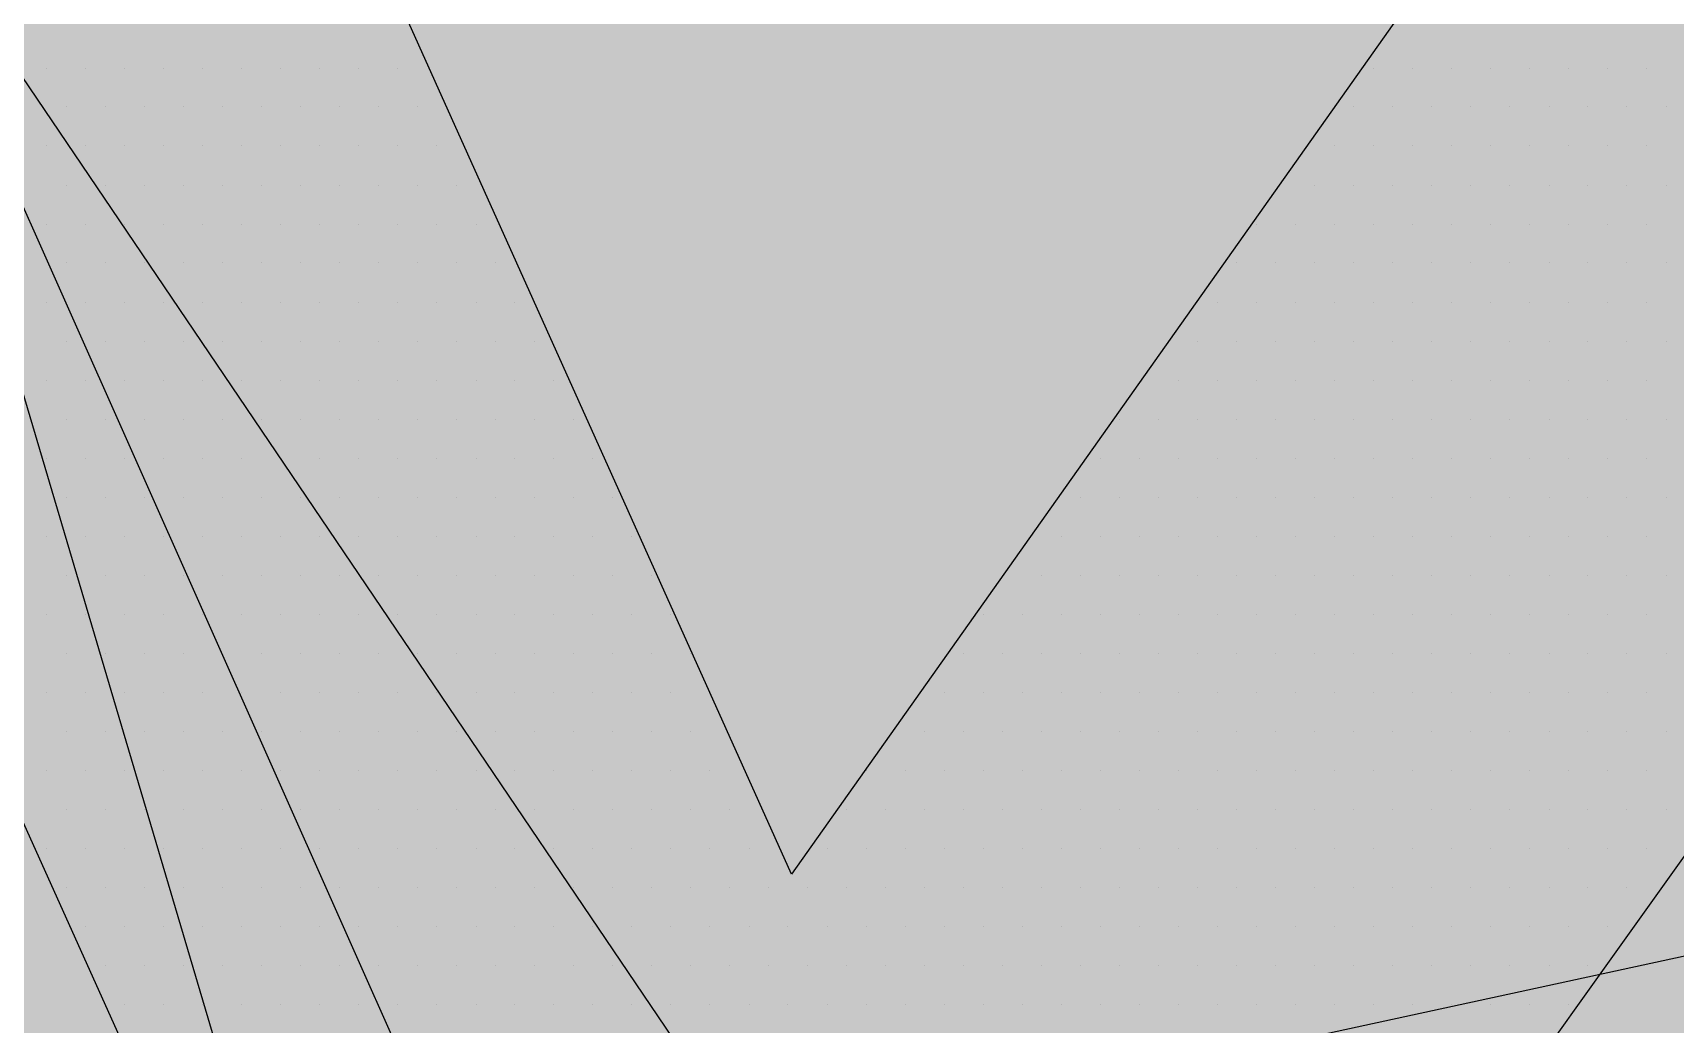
# Paper-space layout 'Layout1' of a CAD drawing. Extents: x -43 to 2298, y -18 to 768.
# Drawn here: x 733.656 to 735.973, y 388.842 to 390.24 of the extents above; entities that cross this region are included whole.
import ezdxf

# ---------------------------------------------------------------- set-up
doc = ezdxf.new("R2010")
doc.units = 0
doc.header["$LTSCALE"] = 2
doc.linetypes.add('CACHEX2', pattern=[0.75, 0.5, -0.25])
doc.layers.add('CARTOUCHE', color=7, linetype='Continuous')
doc.layers.add('LOGO', color=7, linetype='Continuous')

# ---------------------------------------------------------------- blocks, each defined once
blk = doc.blocks.new('A$C715108E3')
at = {"layer": 'LOGO', "color": 131}
for p, q in [((-13.2767, 0.6123), (-13.2767, 0.6123)), ((-13.1849, 0.6123), (-13.1849, 0.6123)), ((-13.0934, 0.6123), (-13.0934, 0.6123)), ((-13.0016, 0.6123), (-13.0016, 0.6123)), ((-12.9098, 0.6123), (-12.9098, 0.6123)), ((-12.8179, 0.6123), (-12.8179, 0.6123)), ((-12.7265, 0.6123), (-12.7265, 0.6123)), ((-12.6346, 0.6123), (-12.6346, 0.6123)), ((-12.5426, 0.6123), (-12.5426, 0.6123)), ((-12.4514, 0.6123), (-12.4514, 0.6123)), ((-10.1842, 0.6123), (-10.1842, 0.6123)), ((-10.1576, 0.6123), (-10.1576, 0.6123)), ((-10.0663, 0.6123), (-10.0663, 0.6123)), ((-9.9743, 0.6123), (-9.9743, 0.6123)), ((-9.8823, 0.6123), (-9.8823, 0.6123)), ((-9.7912, 0.6123), (-9.7912, 0.6123)), ((-9.699, 0.6123), (-9.699, 0.6123)), ((-9.6072, 0.6123), (-9.6072, 0.6123)), ((-9.5157, 0.6123), (-9.5157, 0.6123)), ((-13.231, 0.521), (-13.231, 0.521)), ((-13.1392, 0.521), (-13.1392, 0.521)), ((-13.0473, 0.521), (-13.0473, 0.521)), ((-12.9559, 0.521), (-12.9559, 0.521)), ((-12.864, 0.521), (-12.864, 0.521)), ((-12.7722, 0.521), (-12.7722, 0.521)), ((-12.6804, 0.521), (-12.6804, 0.521)), ((-12.5889, 0.521), (-12.5889, 0.521)), ((-12.4971, 0.521), (-12.4971, 0.521)), ((-12.4051, 0.521), (-12.4051, 0.521)), ((-10.2496, 0.521), (-10.2496, 0.521)), ((-10.2035, 0.521), (-10.2035, 0.521)), ((-10.1119, 0.521), (-10.1119, 0.521)), ((-10.0199, 0.521), (-10.0199, 0.521)), ((-9.9284, 0.521), (-9.9284, 0.521)), ((-9.8366, 0.521), (-9.8366, 0.521)), ((-9.7447, 0.521), (-9.7447, 0.521)), ((-9.6535, 0.521), (-9.6535, 0.521)), ((-9.5614, 0.521), (-9.5614, 0.521)), ((-9.4696, 0.521), (-9.4696, 0.521)), ((-13.2767, 0.4296), (-13.2767, 0.4296)), ((-13.1849, 0.4296), (-13.1849, 0.4296)), ((-13.0934, 0.4296), (-13.0934, 0.4296)), ((-13.0016, 0.4296), (-13.0016, 0.4296)), ((-12.9098, 0.4296), (-12.9098, 0.4296)), ((-12.8179, 0.4296), (-12.8179, 0.4296)), ((-12.7265, 0.4296), (-12.7265, 0.4296)), ((-12.6346, 0.4296), (-12.6346, 0.4296)), ((-12.5426, 0.4296), (-12.5426, 0.4296)), ((-12.4514, 0.4296), (-12.4514, 0.4296)), ((-12.3593, 0.4296), (-12.3593, 0.4296)), ((-10.3141, 0.4296), (-10.3141, 0.4296)), ((-10.2496, 0.4296), (-10.2496, 0.4296)), ((-10.1576, 0.4296), (-10.1576, 0.4296)), ((-10.0663, 0.4296), (-10.0663, 0.4296)), ((-9.9743, 0.4296), (-9.9743, 0.4296)), ((-9.8823, 0.4296), (-9.8823, 0.4296)), ((-9.7912, 0.4296), (-9.7912, 0.4296)), ((-9.699, 0.4296), (-9.699, 0.4296)), ((-9.6072, 0.4296), (-9.6072, 0.4296)), ((-9.5157, 0.4296), (-9.5157, 0.4296)), ((-13.231, 0.3372), (-13.231, 0.3372)), ((-13.1392, 0.3372), (-13.1392, 0.3372)), ((-13.0473, 0.3372), (-13.0473, 0.3372)), ((-12.9559, 0.3372), (-12.9559, 0.3372)), ((-12.864, 0.3372), (-12.864, 0.3372)), ((-12.7722, 0.3372), (-12.7722, 0.3372)), ((-12.6804, 0.3372), (-12.6804, 0.3372)), ((-12.5889, 0.3372), (-12.5889, 0.3372)), ((-12.4971, 0.3372), (-12.4971, 0.3372)), ((-12.4051, 0.3372), (-12.4051, 0.3372)), ((-12.3138, 0.3372), (-12.3138, 0.3372)), ((-10.3793, 0.3372), (-10.3793, 0.3372)), ((-10.2952, 0.3372), (-10.2952, 0.3372)), ((-10.2035, 0.3372), (-10.2035, 0.3372)), ((-10.1119, 0.3372), (-10.1119, 0.3372)), ((-10.0199, 0.3372), (-10.0199, 0.3372)), ((-9.9284, 0.3372), (-9.9284, 0.3372)), ((-9.8366, 0.3372), (-9.8366, 0.3372)), ((-9.7447, 0.3372), (-9.7447, 0.3372)), ((-9.6535, 0.3372), (-9.6535, 0.3372)), ((-9.5614, 0.3372), (-9.5614, 0.3372)), ((-9.4696, 0.3372), (-9.4696, 0.3372)), ((-13.2767, 0.2459), (-13.2767, 0.2459)), ((-13.1849, 0.2459), (-13.1849, 0.2459)), ((-13.0934, 0.2459), (-13.0934, 0.2459)), ((-13.0016, 0.2459), (-13.0016, 0.2459)), ((-12.9098, 0.2459), (-12.9098, 0.2459)), ((-12.8179, 0.2459), (-12.8179, 0.2459)), ((-12.7265, 0.2459), (-12.7265, 0.2459)), ((-12.6346, 0.2459), (-12.6346, 0.2459)), ((-12.5426, 0.2459), (-12.5426, 0.2459)), ((-12.4514, 0.2459), (-12.4514, 0.2459)), ((-12.3593, 0.2459), (-12.3593, 0.2459)), ((-12.2673, 0.2459), (-12.2673, 0.2459)), ((-10.4442, 0.2459), (-10.4442, 0.2459)), ((-10.4327, 0.2459), (-10.4327, 0.2459)), ((-10.3413, 0.2459), (-10.3413, 0.2459)), ((-10.2496, 0.2459), (-10.2496, 0.2459)), ((-10.1576, 0.2459), (-10.1576, 0.2459)), ((-10.0663, 0.2459), (-10.0663, 0.2459)), ((-9.9743, 0.2459), (-9.9743, 0.2459)), ((-9.8823, 0.2459), (-9.8823, 0.2459)), ((-9.7912, 0.2459), (-9.7912, 0.2459)), ((-9.699, 0.2459), (-9.699, 0.2459)), ((-9.6072, 0.2459), (-9.6072, 0.2459)), ((-9.5157, 0.2459), (-9.5157, 0.2459)), ((-13.231, 0.1544), (-13.231, 0.1544)), ((-13.1392, 0.1544), (-13.1392, 0.1544)), ((-13.0473, 0.1544), (-13.0473, 0.1544)), ((-12.9559, 0.1544), (-12.9559, 0.1544)), ((-12.864, 0.1544), (-12.864, 0.1544)), ((-12.7722, 0.1544), (-12.7722, 0.1544)), ((-12.6804, 0.1544), (-12.6804, 0.1544)), ((-12.5889, 0.1544), (-12.5889, 0.1544)), ((-12.4971, 0.1544), (-12.4971, 0.1544)), ((-12.4051, 0.1544), (-12.4051, 0.1544)), ((-12.3138, 0.1544), (-12.3138, 0.1544)), ((-12.2218, 0.1544), (-12.2218, 0.1544)), ((-10.5086, 0.1544), (-10.5086, 0.1544)), ((-10.479, 0.1544), (-10.479, 0.1544)), ((-10.3868, 0.1544), (-10.3868, 0.1544)), ((-10.2952, 0.1544), (-10.2952, 0.1544)), ((-10.2035, 0.1544), (-10.2035, 0.1544)), ((-10.1119, 0.1544), (-10.1119, 0.1544)), ((-10.0199, 0.1544), (-10.0199, 0.1544)), ((-9.9284, 0.1544), (-9.9284, 0.1544)), ((-9.8366, 0.1544), (-9.8366, 0.1544)), ((-9.7447, 0.1544), (-9.7447, 0.1544)), ((-9.6535, 0.1544), (-9.6535, 0.1544)), ((-9.5614, 0.1544), (-9.5614, 0.1544)), ((-9.4696, 0.1544), (-9.4696, 0.1544)), ((-13.2767, 0.0618), (-13.2767, 0.0618)), ((-13.1849, 0.0618), (-13.1849, 0.0618)), ((-13.0934, 0.0618), (-13.0934, 0.0618)), ((-13.0016, 0.0618), (-13.0016, 0.0618)), ((-12.9098, 0.0618), (-12.9098, 0.0618)), ((-12.8179, 0.0618), (-12.8179, 0.0618)), ((-12.7265, 0.0618), (-12.7265, 0.0618)), ((-12.6346, 0.0618), (-12.6346, 0.0618)), ((-12.5426, 0.0618), (-12.5426, 0.0618)), ((-12.4514, 0.0618), (-12.4514, 0.0618)), ((-12.3593, 0.0618), (-12.3593, 0.0618)), ((-12.2673, 0.0618), (-12.2673, 0.0618)), ((-12.176, 0.0618), (-12.176, 0.0618)), ((-10.574, 0.0618), (-10.574, 0.0618)), ((-10.5244, 0.0618), (-10.5244, 0.0618)), ((-10.4327, 0.0618), (-10.4327, 0.0618)), ((-10.3413, 0.0618), (-10.3413, 0.0618)), ((-10.2496, 0.0618), (-10.2496, 0.0618)), ((-10.1576, 0.0618), (-10.1576, 0.0618)), ((-10.0663, 0.0618), (-10.0663, 0.0618)), ((-9.9743, 0.0618), (-9.9743, 0.0618)), ((-9.8823, 0.0618), (-9.8823, 0.0618)), ((-9.7912, 0.0618), (-9.7912, 0.0618)), ((-9.699, 0.0618), (-9.699, 0.0618)), ((-9.6072, 0.0618), (-9.6072, 0.0618)), ((-9.5157, 0.0618), (-9.5157, 0.0618)), ((-13.231, -0.0294), (-13.231, -0.0294)), ((-13.1392, -0.0294), (-13.1392, -0.0294)), ((-13.0473, -0.0294), (-13.0473, -0.0294)), ((-12.9559, -0.0294), (-12.9559, -0.0294)), ((-12.864, -0.0294), (-12.864, -0.0294)), ((-12.7722, -0.0294), (-12.7722, -0.0294)), ((-12.6804, -0.0294), (-12.6804, -0.0294)), ((-12.5889, -0.0294), (-12.5889, -0.0294)), ((-12.4971, -0.0294), (-12.4971, -0.0294)), ((-12.4051, -0.0294), (-12.4051, -0.0294)), ((-12.3138, -0.0294), (-12.3138, -0.0294)), ((-12.2218, -0.0294), (-12.2218, -0.0294)), ((-12.1298, -0.0294), (-12.1298, -0.0294)), ((-10.6389, -0.0294), (-10.6389, -0.0294)), ((-10.5705, -0.0294), (-10.5705, -0.0294)), ((-10.479, -0.0294), (-10.479, -0.0294)), ((-10.3868, -0.0294), (-10.3868, -0.0294)), ((-10.2952, -0.0294), (-10.2952, -0.0294)), ((-10.2035, -0.0294), (-10.2035, -0.0294)), ((-10.1119, -0.0294), (-10.1119, -0.0294)), ((-10.0199, -0.0294), (-10.0199, -0.0294)), ((-9.9284, -0.0294), (-9.9284, -0.0294)), ((-9.8366, -0.0294), (-9.8366, -0.0294)), ((-9.7447, -0.0294), (-9.7447, -0.0294)), ((-9.6535, -0.0294), (-9.6535, -0.0294)), ((-9.5614, -0.0294), (-9.5614, -0.0294)), ((-9.4696, -0.0294), (-9.4696, -0.0294)), ((-13.2767, -0.1218), (-13.2767, -0.1218)), ((-13.1849, -0.1218), (-13.1849, -0.1218)), ((-13.0934, -0.1218), (-13.0934, -0.1218)), ((-13.0016, -0.1218), (-13.0016, -0.1218)), ((-12.9098, -0.1218), (-12.9098, -0.1218)), ((-12.8179, -0.1218), (-12.8179, -0.1218)), ((-12.7265, -0.1218), (-12.7265, -0.1218)), ((-12.6346, -0.1218), (-12.6346, -0.1218)), ((-12.5426, -0.1218), (-12.5426, -0.1218)), ((-12.4514, -0.1218), (-12.4514, -0.1218)), ((-12.3593, -0.1218), (-12.3593, -0.1218)), ((-12.2673, -0.1218), (-12.2673, -0.1218)), ((-12.176, -0.1218), (-12.176, -0.1218)), ((-12.0842, -0.1218), (-12.0842, -0.1218)), ((-10.7041, -0.1218), (-10.7041, -0.1218)), ((-10.6164, -0.1218), (-10.6164, -0.1218)), ((-10.5244, -0.1218), (-10.5244, -0.1218)), ((-10.4327, -0.1218), (-10.4327, -0.1218)), ((-10.3413, -0.1218), (-10.3413, -0.1218)), ((-10.2496, -0.1218), (-10.2496, -0.1218)), ((-10.1576, -0.1218), (-10.1576, -0.1218)), ((-10.0663, -0.1218), (-10.0663, -0.1218)), ((-9.9743, -0.1218), (-9.9743, -0.1218)), ((-9.8823, -0.1218), (-9.8823, -0.1218)), ((-9.7912, -0.1218), (-9.7912, -0.1218)), ((-9.699, -0.1218), (-9.699, -0.1218)), ((-9.6072, -0.1218), (-9.6072, -0.1218)), ((-9.5157, -0.1218), (-9.5157, -0.1218)), ((-13.231, -0.2131), (-13.231, -0.2131)), ((-13.1392, -0.2131), (-13.1392, -0.2131)), ((-13.0473, -0.2131), (-13.0473, -0.2131)), ((-12.9559, -0.2131), (-12.9559, -0.2131)), ((-12.864, -0.2131), (-12.864, -0.2131)), ((-12.7722, -0.2131), (-12.7722, -0.2131)), ((-12.6804, -0.2131), (-12.6804, -0.2131)), ((-12.5889, -0.2131), (-12.5889, -0.2131)), ((-12.4971, -0.2131), (-12.4971, -0.2131)), ((-12.4051, -0.2131), (-12.4051, -0.2131)), ((-12.3138, -0.2131), (-12.3138, -0.2131)), ((-12.2218, -0.2131), (-12.2218, -0.2131)), ((-12.1298, -0.2131), (-12.1298, -0.2131)), ((-12.0385, -0.2131), (-12.0385, -0.2131)), ((-10.7688, -0.2131), (-10.7688, -0.2131)), ((-10.7541, -0.2131), (-10.7541, -0.2131)), ((-10.6621, -0.2131), (-10.6621, -0.2131)), ((-10.5705, -0.2131), (-10.5705, -0.2131)), ((-10.479, -0.2131), (-10.479, -0.2131)), ((-10.3868, -0.2131), (-10.3868, -0.2131)), ((-10.2952, -0.2131), (-10.2952, -0.2131)), ((-10.2035, -0.2131), (-10.2035, -0.2131)), ((-10.1119, -0.2131), (-10.1119, -0.2131)), ((-10.0199, -0.2131), (-10.0199, -0.2131)), ((-9.9284, -0.2131), (-9.9284, -0.2131)), ((-9.8366, -0.2131), (-9.8366, -0.2131)), ((-9.7447, -0.2131), (-9.7447, -0.2131)), ((-9.6535, -0.2131), (-9.6535, -0.2131)), ((-9.5614, -0.2131), (-9.5614, -0.2131)), ((-9.4696, -0.2131), (-9.4696, -0.2131)), ((-13.2767, -0.3047), (-13.2767, -0.3047)), ((-13.1849, -0.3047), (-13.1849, -0.3047)), ((-13.0934, -0.3047), (-13.0934, -0.3047)), ((-13.0016, -0.3047), (-13.0016, -0.3047)), ((-12.9098, -0.3047), (-12.9098, -0.3047)), ((-12.8179, -0.3047), (-12.8179, -0.3047)), ((-12.7265, -0.3047), (-12.7265, -0.3047)), ((-12.6346, -0.3047), (-12.6346, -0.3047)), ((-12.5426, -0.3047), (-12.5426, -0.3047)), ((-12.4514, -0.3047), (-12.4514, -0.3047)), ((-12.3593, -0.3047), (-12.3593, -0.3047)), ((-12.2673, -0.3047), (-12.2673, -0.3047)), ((-12.176, -0.3047), (-12.176, -0.3047)), ((-12.0842, -0.3047), (-12.0842, -0.3047)), ((-11.9926, -0.3047), (-11.9926, -0.3047)), ((-10.8336, -0.3047), (-10.8336, -0.3047)), ((-10.7997, -0.3047), (-10.7997, -0.3047)), ((-10.7084, -0.3047), (-10.7084, -0.3047)), ((-10.6164, -0.3047), (-10.6164, -0.3047)), ((-10.5244, -0.3047), (-10.5244, -0.3047)), ((-10.4327, -0.3047), (-10.4327, -0.3047)), ((-10.3413, -0.3047), (-10.3413, -0.3047)), ((-10.2496, -0.3047), (-10.2496, -0.3047)), ((-10.1576, -0.3047), (-10.1576, -0.3047)), ((-10.0663, -0.3047), (-10.0663, -0.3047)), ((-9.9743, -0.3047), (-9.9743, -0.3047)), ((-9.8823, -0.3047), (-9.8823, -0.3047)), ((-9.7912, -0.3047), (-9.7912, -0.3047)), ((-9.699, -0.3047), (-9.699, -0.3047)), ((-9.6072, -0.3047), (-9.6072, -0.3047)), ((-9.5157, -0.3047), (-9.5157, -0.3047)), ((-13.231, -0.3969), (-13.231, -0.3969)), ((-13.1392, -0.3969), (-13.1392, -0.3969)), ((-13.0473, -0.3969), (-13.0473, -0.3969)), ((-12.9559, -0.3969), (-12.9559, -0.3969)), ((-12.864, -0.3969), (-12.864, -0.3969)), ((-12.7722, -0.3969), (-12.7722, -0.3969)), ((-12.6804, -0.3969), (-12.6804, -0.3969)), ((-12.5889, -0.3969), (-12.5889, -0.3969)), ((-12.4971, -0.3969), (-12.4971, -0.3969)), ((-12.4051, -0.3969), (-12.4051, -0.3969)), ((-12.3138, -0.3969), (-12.3138, -0.3969)), ((-12.2218, -0.3969), (-12.2218, -0.3969)), ((-12.1298, -0.3969), (-12.1298, -0.3969)), ((-12.0385, -0.3969), (-12.0385, -0.3969)), ((-11.9465, -0.3969), (-11.9465, -0.3969)), ((-10.8988, -0.3969), (-10.8988, -0.3969)), ((-10.846, -0.3969), (-10.846, -0.3969)), ((-10.7541, -0.3969), (-10.7541, -0.3969)), ((-10.6621, -0.3969), (-10.6621, -0.3969)), ((-10.5705, -0.3969), (-10.5705, -0.3969)), ((-10.479, -0.3969), (-10.479, -0.3969)), ((-10.3868, -0.3969), (-10.3868, -0.3969)), ((-10.2952, -0.3969), (-10.2952, -0.3969)), ((-10.2035, -0.3969), (-10.2035, -0.3969)), ((-10.1119, -0.3969), (-10.1119, -0.3969)), ((-10.0199, -0.3969), (-10.0199, -0.3969)), ((-9.9284, -0.3969), (-9.9284, -0.3969)), ((-9.8366, -0.3969), (-9.8366, -0.3969)), ((-9.7447, -0.3969), (-9.7447, -0.3969)), ((-9.6535, -0.3969), (-9.6535, -0.3969)), ((-9.5614, -0.3969), (-9.5614, -0.3969)), ((-9.4696, -0.3969), (-9.4696, -0.3969)), ((-13.2767, -0.4884), (-13.2767, -0.4884)), ((-13.1849, -0.4884), (-13.1849, -0.4884)), ((-13.0934, -0.4884), (-13.0934, -0.4884)), ((-13.0016, -0.4884), (-13.0016, -0.4884)), ((-12.9098, -0.4884), (-12.9098, -0.4884)), ((-12.8179, -0.4884), (-12.8179, -0.4884)), ((-12.7265, -0.4884), (-12.7265, -0.4884)), ((-12.6346, -0.4884), (-12.6346, -0.4884)), ((-12.5426, -0.4884), (-12.5426, -0.4884)), ((-12.4514, -0.4884), (-12.4514, -0.4884)), ((-12.3593, -0.4884), (-12.3593, -0.4884)), ((-12.2673, -0.4884), (-12.2673, -0.4884)), ((-12.176, -0.4884), (-12.176, -0.4884)), ((-12.0842, -0.4884), (-12.0842, -0.4884)), ((-11.9926, -0.4884), (-11.9926, -0.4884)), ((-11.9009, -0.4884), (-11.9009, -0.4884)), ((-10.9633, -0.4884), (-10.9633, -0.4884)), ((-10.8917, -0.4884), (-10.8917, -0.4884)), ((-10.7997, -0.4884), (-10.7997, -0.4884)), ((-10.7084, -0.4884), (-10.7084, -0.4884)), ((-10.6164, -0.4884), (-10.6164, -0.4884)), ((-10.5244, -0.4884), (-10.5244, -0.4884)), ((-10.4327, -0.4884), (-10.4327, -0.4884)), ((-10.3413, -0.4884), (-10.3413, -0.4884)), ((-10.2496, -0.4884), (-10.2496, -0.4884)), ((-10.1576, -0.4884), (-10.1576, -0.4884)), ((-10.0663, -0.4884), (-10.0663, -0.4884)), ((-9.9743, -0.4884), (-9.9743, -0.4884)), ((-9.8823, -0.4884), (-9.8823, -0.4884)), ((-9.7912, -0.4884), (-9.7912, -0.4884)), ((-9.699, -0.4884), (-9.699, -0.4884)), ((-9.6072, -0.4884), (-9.6072, -0.4884)), ((-9.5157, -0.4884), (-9.5157, -0.4884)), ((-13.231, -0.5799), (-13.231, -0.5799)), ((-13.1392, -0.5799), (-13.1392, -0.5799)), ((-13.0473, -0.5799), (-13.0473, -0.5799)), ((-12.9559, -0.5799), (-12.9559, -0.5799)), ((-12.864, -0.5799), (-12.864, -0.5799)), ((-12.7722, -0.5799), (-12.7722, -0.5799)), ((-12.6804, -0.5799), (-12.6804, -0.5799)), ((-12.5889, -0.5799), (-12.5889, -0.5799)), ((-12.4971, -0.5799), (-12.4971, -0.5799)), ((-12.4051, -0.5799), (-12.4051, -0.5799)), ((-12.3138, -0.5799), (-12.3138, -0.5799)), ((-12.2218, -0.5799), (-12.2218, -0.5799)), ((-12.1298, -0.5799), (-12.1298, -0.5799)), ((-12.0385, -0.5799), (-12.0385, -0.5799)), ((-11.9465, -0.5799), (-11.9465, -0.5799)), ((-11.8548, -0.5799), (-11.8548, -0.5799)), ((-11.0289, -0.5799), (-11.0289, -0.5799)), ((-10.9374, -0.5799), (-10.9374, -0.5799)), ((-10.846, -0.5799), (-10.846, -0.5799)), ((-10.7541, -0.5799), (-10.7541, -0.5799)), ((-10.6621, -0.5799), (-10.6621, -0.5799)), ((-10.5705, -0.5799), (-10.5705, -0.5799)), ((-10.479, -0.5799), (-10.479, -0.5799)), ((-10.3868, -0.5799), (-10.3868, -0.5799)), ((-10.2952, -0.5799), (-10.2952, -0.5799)), ((-10.2035, -0.5799), (-10.2035, -0.5799)), ((-10.1119, -0.5799), (-10.1119, -0.5799)), ((-10.0199, -0.5799), (-10.0199, -0.5799)), ((-9.9284, -0.5799), (-9.9284, -0.5799)), ((-9.8366, -0.5799), (-9.8366, -0.5799)), ((-9.7447, -0.5799), (-9.7447, -0.5799)), ((-9.6535, -0.5799), (-9.6535, -0.5799)), ((-9.5614, -0.5799), (-9.5614, -0.5799)), ((-9.4696, -0.5799), (-9.4696, -0.5799)), ((-13.2767, -0.6724), (-13.2767, -0.6724)), ((-13.1849, -0.6724), (-13.1849, -0.6724)), ((-13.0934, -0.6724), (-13.0934, -0.6724)), ((-13.0016, -0.6724), (-13.0016, -0.6724)), ((-12.9098, -0.6724), (-12.9098, -0.6724)), ((-12.8179, -0.6724), (-12.8179, -0.6724)), ((-12.7265, -0.6724), (-12.7265, -0.6724)), ((-12.6346, -0.6724), (-12.6346, -0.6724)), ((-12.5426, -0.6724), (-12.5426, -0.6724)), ((-12.4514, -0.6724), (-12.4514, -0.6724)), ((-12.3593, -0.6724), (-12.3593, -0.6724)), ((-12.2673, -0.6724), (-12.2673, -0.6724)), ((-12.176, -0.6724), (-12.176, -0.6724)), ((-12.0842, -0.6724), (-12.0842, -0.6724)), ((-11.9926, -0.6724), (-11.9926, -0.6724)), ((-11.9009, -0.6724), (-11.9009, -0.6724)), ((-11.8089, -0.6724), (-11.8089, -0.6724)), ((-11.0934, -0.6724), (-11.0934, -0.6724)), ((-11.075, -0.6724), (-11.075, -0.6724)), ((-10.9835, -0.6724), (-10.9835, -0.6724)), ((-10.8917, -0.6724), (-10.8917, -0.6724)), ((-10.7997, -0.6724), (-10.7997, -0.6724)), ((-10.7084, -0.6724), (-10.7084, -0.6724)), ((-10.6164, -0.6724), (-10.6164, -0.6724)), ((-10.5244, -0.6724), (-10.5244, -0.6724)), ((-10.4327, -0.6724), (-10.4327, -0.6724)), ((-10.3413, -0.6724), (-10.3413, -0.6724)), ((-10.2496, -0.6724), (-10.2496, -0.6724)), ((-10.1576, -0.6724), (-10.1576, -0.6724)), ((-10.0663, -0.6724), (-10.0663, -0.6724)), ((-9.9743, -0.6724), (-9.9743, -0.6724)), ((-9.8823, -0.6724), (-9.8823, -0.6724)), ((-9.7912, -0.6724), (-9.7912, -0.6724)), ((-9.699, -0.6724), (-9.699, -0.6724)), ((-9.6072, -0.6724), (-9.6072, -0.6724)), ((-9.5157, -0.6724), (-9.5157, -0.6724)), ((-13.231, -0.7635), (-13.231, -0.7635)), ((-13.1392, -0.7635), (-13.1392, -0.7635)), ((-13.0473, -0.7635), (-13.0473, -0.7635)), ((-12.9559, -0.7635), (-12.9559, -0.7635)), ((-12.864, -0.7635), (-12.864, -0.7635)), ((-12.7722, -0.7635), (-12.7722, -0.7635)), ((-12.6804, -0.7635), (-12.6804, -0.7635)), ((-12.5889, -0.7635), (-12.5889, -0.7635)), ((-12.4971, -0.7635), (-12.4971, -0.7635)), ((-12.4051, -0.7635), (-12.4051, -0.7635)), ((-12.3138, -0.7635), (-12.3138, -0.7635)), ((-12.2218, -0.7635), (-12.2218, -0.7635)), ((-12.1298, -0.7635), (-12.1298, -0.7635)), ((-12.0385, -0.7635), (-12.0385, -0.7635)), ((-11.9465, -0.7635), (-11.9465, -0.7635)), ((-11.8548, -0.7635), (-11.8548, -0.7635)), ((-11.7628, -0.7635), (-11.7628, -0.7635)), ((-11.1582, -0.7635), (-11.1582, -0.7635)), ((-11.1211, -0.7635), (-11.1211, -0.7635)), ((-11.0293, -0.7635), (-11.0293, -0.7635)), ((-10.9374, -0.7635), (-10.9374, -0.7635)), ((-10.846, -0.7635), (-10.846, -0.7635)), ((-10.7541, -0.7635), (-10.7541, -0.7635)), ((-10.6621, -0.7635), (-10.6621, -0.7635)), ((-10.5705, -0.7635), (-10.5705, -0.7635)), ((-10.479, -0.7635), (-10.479, -0.7635)), ((-10.3868, -0.7635), (-10.3868, -0.7635)), ((-10.2952, -0.7635), (-10.2952, -0.7635)), ((-10.2035, -0.7635), (-10.2035, -0.7635)), ((-10.1119, -0.7635), (-10.1119, -0.7635)), ((-10.0199, -0.7635), (-10.0199, -0.7635)), ((-9.9284, -0.7635), (-9.9284, -0.7635)), ((-9.8366, -0.7635), (-9.8366, -0.7635)), ((-9.7447, -0.7635), (-9.7447, -0.7635)), ((-9.6535, -0.7635), (-9.6535, -0.7635)), ((-9.5614, -0.7635), (-9.5614, -0.7635)), ((-9.4696, -0.7635), (-9.4696, -0.7635)), ((-13.2767, -0.855), (-13.2767, -0.855)), ((-13.1849, -0.855), (-13.1849, -0.855)), ((-13.0934, -0.855), (-13.0934, -0.855)), ((-13.0016, -0.855), (-13.0016, -0.855)), ((-12.9098, -0.855), (-12.9098, -0.855)), ((-12.8179, -0.855), (-12.8179, -0.855)), ((-12.7265, -0.855), (-12.7265, -0.855)), ((-12.6346, -0.855), (-12.6346, -0.855)), ((-12.5426, -0.855), (-12.5426, -0.855)), ((-12.4514, -0.855), (-12.4514, -0.855)), ((-12.3593, -0.855), (-12.3593, -0.855)), ((-12.2673, -0.855), (-12.2673, -0.855)), ((-12.176, -0.855), (-12.176, -0.855)), ((-12.0842, -0.855), (-12.0842, -0.855)), ((-11.9926, -0.855), (-11.9926, -0.855)), ((-11.9009, -0.855), (-11.9009, -0.855)), ((-11.8089, -0.855), (-11.8089, -0.855)), ((-11.2234, -0.855), (-11.2234, -0.855)), ((-11.1668, -0.855), (-11.1668, -0.855)), ((-11.075, -0.855), (-11.075, -0.855)), ((-10.9835, -0.855), (-10.9835, -0.855)), ((-10.8917, -0.855), (-10.8917, -0.855)), ((-10.7997, -0.855), (-10.7997, -0.855)), ((-10.7084, -0.855), (-10.7084, -0.855)), ((-10.6164, -0.855), (-10.6164, -0.855)), ((-10.5244, -0.855), (-10.5244, -0.855)), ((-10.4327, -0.855), (-10.4327, -0.855)), ((-10.3413, -0.855), (-10.3413, -0.855)), ((-10.2496, -0.855), (-10.2496, -0.855)), ((-10.1576, -0.855), (-10.1576, -0.855)), ((-10.0663, -0.855), (-10.0663, -0.855)), ((-9.9743, -0.855), (-9.9743, -0.855)), ((-9.8823, -0.855), (-9.8823, -0.855)), ((-9.7912, -0.855), (-9.7912, -0.855)), ((-9.699, -0.855), (-9.699, -0.855)), ((-9.6072, -0.855), (-9.6072, -0.855)), ((-9.5157, -0.855), (-9.5157, -0.855)), ((-13.231, -0.9474), (-13.231, -0.9474)), ((-13.1392, -0.9474), (-13.1392, -0.9474)), ((-13.0473, -0.9474), (-13.0473, -0.9474)), ((-12.9559, -0.9474), (-12.9559, -0.9474)), ((-12.864, -0.9474), (-12.864, -0.9474)), ((-12.7722, -0.9474), (-12.7722, -0.9474)), ((-12.6804, -0.9474), (-12.6804, -0.9474)), ((-12.5889, -0.9474), (-12.5889, -0.9474)), ((-12.4971, -0.9474), (-12.4971, -0.9474)), ((-12.4051, -0.9474), (-12.4051, -0.9474)), ((-12.3138, -0.9474), (-12.3138, -0.9474)), ((-12.2218, -0.9474), (-12.2218, -0.9474)), ((-12.1298, -0.9474), (-12.1298, -0.9474)), ((-12.0385, -0.9474), (-12.0385, -0.9474)), ((-11.9465, -0.9474), (-11.9465, -0.9474)), ((-11.8548, -0.9474), (-11.8548, -0.9474)), ((-11.7628, -0.9474), (-11.7628, -0.9474)), ((-11.2881, -0.9474), (-11.2881, -0.9474)), ((-11.2126, -0.9474), (-11.2126, -0.9474)), ((-11.1211, -0.9474), (-11.1211, -0.9474)), ((-11.0293, -0.9474), (-11.0293, -0.9474)), ((-10.9374, -0.9474), (-10.9374, -0.9474)), ((-10.846, -0.9474), (-10.846, -0.9474)), ((-10.7541, -0.9474), (-10.7541, -0.9474)), ((-10.6621, -0.9474), (-10.6621, -0.9474)), ((-10.5705, -0.9474), (-10.5705, -0.9474)), ((-10.479, -0.9474), (-10.479, -0.9474)), ((-10.3868, -0.9474), (-10.3868, -0.9474)), ((-10.2952, -0.9474), (-10.2952, -0.9474)), ((-10.2035, -0.9474), (-10.2035, -0.9474)), ((-10.1119, -0.9474), (-10.1119, -0.9474)), ((-10.0199, -0.9474), (-10.0199, -0.9474)), ((-9.9284, -0.9474), (-9.9284, -0.9474)), ((-9.8366, -0.9474), (-9.8366, -0.9474)), ((-9.7447, -0.9474), (-9.7447, -0.9474)), ((-9.6535, -0.9474), (-9.6535, -0.9474)), ((-9.5614, -0.9474), (-9.5614, -0.9474)), ((-9.4696, -0.9474), (-9.4696, -0.9474)), ((-13.2767, -1.0386), (-13.2767, -1.0386)), ((-13.1849, -1.0386), (-13.1849, -1.0386)), ((-13.0934, -1.0386), (-13.0934, -1.0386)), ((-13.0016, -1.0386), (-13.0016, -1.0386)), ((-12.9098, -1.0386), (-12.9098, -1.0386)), ((-12.8179, -1.0386), (-12.8179, -1.0386)), ((-12.7265, -1.0386), (-12.7265, -1.0386)), ((-12.6346, -1.0386), (-12.6346, -1.0386)), ((-12.5426, -1.0386), (-12.5426, -1.0386)), ((-12.4514, -1.0386), (-12.4514, -1.0386)), ((-12.3593, -1.0386), (-12.3593, -1.0386)), ((-12.2673, -1.0386), (-12.2673, -1.0386)), ((-12.176, -1.0386), (-12.176, -1.0386)), ((-12.0842, -1.0386), (-12.0842, -1.0386)), ((-11.9926, -1.0386), (-11.9926, -1.0386)), ((-11.9009, -1.0386), (-11.9009, -1.0386)), ((-11.8089, -1.0386), (-11.8089, -1.0386)), ((-11.7173, -1.0386), (-11.7173, -1.0386)), ((-11.3535, -1.0386), (-11.3535, -1.0386)), ((-11.3501, -1.0386), (-11.3501, -1.0386)), ((-11.2587, -1.0386), (-11.2587, -1.0386)), ((-11.1668, -1.0386), (-11.1668, -1.0386)), ((-11.075, -1.0386), (-11.075, -1.0386)), ((-10.9835, -1.0386), (-10.9835, -1.0386)), ((-10.8917, -1.0386), (-10.8917, -1.0386)), ((-10.7997, -1.0386), (-10.7997, -1.0386)), ((-10.7084, -1.0386), (-10.7084, -1.0386)), ((-10.6164, -1.0386), (-10.6164, -1.0386)), ((-10.5244, -1.0386), (-10.5244, -1.0386)), ((-10.4327, -1.0386), (-10.4327, -1.0386)), ((-10.3413, -1.0386), (-10.3413, -1.0386)), ((-10.2496, -1.0386), (-10.2496, -1.0386)), ((-10.1576, -1.0386), (-10.1576, -1.0386)), ((-10.0663, -1.0386), (-10.0663, -1.0386)), ((-9.9743, -1.0386), (-9.9743, -1.0386)), ((-9.8823, -1.0386), (-9.8823, -1.0386)), ((-9.7912, -1.0386), (-9.7912, -1.0386)), ((-9.699, -1.0386), (-9.699, -1.0386)), ((-9.6072, -1.0386), (-9.6072, -1.0386)), ((-9.5157, -1.0386), (-9.5157, -1.0386)), ((-13.231, -1.1301), (-13.231, -1.1301)), ((-13.1392, -1.1301), (-13.1392, -1.1301)), ((-13.0473, -1.1301), (-13.0473, -1.1301)), ((-12.9559, -1.1301), (-12.9559, -1.1301)), ((-12.864, -1.1301), (-12.864, -1.1301)), ((-12.7722, -1.1301), (-12.7722, -1.1301)), ((-12.6804, -1.1301), (-12.6804, -1.1301)), ((-12.5889, -1.1301), (-12.5889, -1.1301)), ((-12.4971, -1.1301), (-12.4971, -1.1301)), ((-12.4051, -1.1301), (-12.4051, -1.1301)), ((-12.3138, -1.1301), (-12.3138, -1.1301)), ((-12.2218, -1.1301), (-12.2218, -1.1301)), ((-12.1298, -1.1301), (-12.1298, -1.1301)), ((-12.0385, -1.1301), (-12.0385, -1.1301)), ((-11.9465, -1.1301), (-11.9465, -1.1301)), ((-11.8548, -1.1301), (-11.8548, -1.1301)), ((-11.7628, -1.1301), (-11.7628, -1.1301)), ((-11.6713, -1.1301), (-11.6713, -1.1301)), ((-11.418, -1.1301), (-11.418, -1.1301)), ((-11.3962, -1.1301), (-11.3962, -1.1301)), ((-11.3044, -1.1301), (-11.3044, -1.1301)), ((-11.2126, -1.1301), (-11.2126, -1.1301)), ((-11.1211, -1.1301), (-11.1211, -1.1301)), ((-11.0293, -1.1301), (-11.0293, -1.1301)), ((-10.9374, -1.1301), (-10.9374, -1.1301)), ((-10.846, -1.1301), (-10.846, -1.1301)), ((-10.7541, -1.1301), (-10.7541, -1.1301)), ((-10.6621, -1.1301), (-10.6621, -1.1301)), ((-10.5705, -1.1301), (-10.5705, -1.1301)), ((-10.479, -1.1301), (-10.479, -1.1301)), ((-10.3868, -1.1301), (-10.3868, -1.1301)), ((-10.2952, -1.1301), (-10.2952, -1.1301)), ((-10.2035, -1.1301), (-10.2035, -1.1301)), ((-10.1119, -1.1301), (-10.1119, -1.1301)), ((-10.0199, -1.1301), (-10.0199, -1.1301)), ((-9.9284, -1.1301), (-9.9284, -1.1301)), ((-9.8366, -1.1301), (-9.8366, -1.1301)), ((-9.7447, -1.1301), (-9.7447, -1.1301)), ((-9.6535, -1.1301), (-9.6535, -1.1301)), ((-9.5614, -1.1301), (-9.5614, -1.1301)), ((-9.4696, -1.1301), (-9.4696, -1.1301)), ((-13.3045, -1.2223), (-13.3045, -1.2223)), ((-13.2767, -1.2223), (-13.2767, -1.2223)), ((-13.1849, -1.2223), (-13.1849, -1.2223)), ((-13.0934, -1.2223), (-13.0934, -1.2223)), ((-13.0016, -1.2223), (-13.0016, -1.2223)), ((-12.9098, -1.2223), (-12.9098, -1.2223)), ((-12.8179, -1.2223), (-12.8179, -1.2223)), ((-12.7265, -1.2223), (-12.7265, -1.2223)), ((-12.6346, -1.2223), (-12.6346, -1.2223)), ((-12.5426, -1.2223), (-12.5426, -1.2223)), ((-12.4514, -1.2223), (-12.4514, -1.2223)), ((-12.3593, -1.2223), (-12.3593, -1.2223)), ((-12.2673, -1.2223), (-12.2673, -1.2223)), ((-12.176, -1.2223), (-12.176, -1.2223)), ((-12.0842, -1.2223), (-12.0842, -1.2223)), ((-11.9926, -1.2223), (-11.9926, -1.2223)), ((-11.9009, -1.2223), (-11.9009, -1.2223)), ((-11.8089, -1.2223), (-11.8089, -1.2223)), ((-11.7173, -1.2223), (-11.7173, -1.2223)), ((-11.6252, -1.2223), (-11.6252, -1.2223)), ((-11.4828, -1.2223), (-11.4828, -1.2223)), ((-11.442, -1.2223), (-11.442, -1.2223)), ((-11.3501, -1.2223), (-11.3501, -1.2223)), ((-11.2587, -1.2223), (-11.2587, -1.2223)), ((-11.1668, -1.2223), (-11.1668, -1.2223)), ((-11.075, -1.2223), (-11.075, -1.2223)), ((-10.9835, -1.2223), (-10.9835, -1.2223)), ((-10.8917, -1.2223), (-10.8917, -1.2223)), ((-10.7997, -1.2223), (-10.7997, -1.2223)), ((-10.7084, -1.2223), (-10.7084, -1.2223)), ((-10.6164, -1.2223), (-10.6164, -1.2223)), ((-10.5244, -1.2223), (-10.5244, -1.2223)), ((-10.4327, -1.2223), (-10.4327, -1.2223)), ((-10.3413, -1.2223), (-10.3413, -1.2223)), ((-10.2496, -1.2223), (-10.2496, -1.2223)), ((-10.1576, -1.2223), (-10.1576, -1.2223)), ((-10.0663, -1.2223), (-10.0663, -1.2223)), ((-9.9743, -1.2223), (-9.9743, -1.2223)), ((-9.8823, -1.2223), (-9.8823, -1.2223)), ((-9.7912, -1.2223), (-9.7912, -1.2223)), ((-9.699, -1.2223), (-9.699, -1.2223)), ((-9.6072, -1.2223), (-9.6072, -1.2223)), ((-9.5157, -1.2223), (-9.5157, -1.2223)), ((-13.2632, -1.3138), (-13.2632, -1.3138)), ((-13.231, -1.3138), (-13.231, -1.3138)), ((-13.1392, -1.3138), (-13.1392, -1.3138)), ((-13.0473, -1.3138), (-13.0473, -1.3138)), ((-12.9559, -1.3138), (-12.9559, -1.3138)), ((-12.864, -1.3138), (-12.864, -1.3138)), ((-12.7722, -1.3138), (-12.7722, -1.3138)), ((-12.6804, -1.3138), (-12.6804, -1.3138)), ((-12.5889, -1.3138), (-12.5889, -1.3138)), ((-12.4971, -1.3138), (-12.4971, -1.3138)), ((-12.4051, -1.3138), (-12.4051, -1.3138)), ((-12.3138, -1.3138), (-12.3138, -1.3138)), ((-12.2218, -1.3138), (-12.2218, -1.3138)), ((-12.1298, -1.3138), (-12.1298, -1.3138)), ((-12.0385, -1.3138), (-12.0385, -1.3138)), ((-11.9465, -1.3138), (-11.9465, -1.3138)), ((-11.8548, -1.3138), (-11.8548, -1.3138)), ((-11.7628, -1.3138), (-11.7628, -1.3138)), ((-11.6713, -1.3138), (-11.6713, -1.3138)), ((-11.5795, -1.3138), (-11.5795, -1.3138)), ((-11.4877, -1.3138), (-11.4877, -1.3138)), ((-11.3962, -1.3138), (-11.3962, -1.3138)), ((-11.3044, -1.3138), (-11.3044, -1.3138)), ((-11.2126, -1.3138), (-11.2126, -1.3138)), ((-11.1211, -1.3138), (-11.1211, -1.3138)), ((-11.0293, -1.3138), (-11.0293, -1.3138)), ((-10.9374, -1.3138), (-10.9374, -1.3138)), ((-10.846, -1.3138), (-10.846, -1.3138)), ((-10.7541, -1.3138), (-10.7541, -1.3138)), ((-10.6621, -1.3138), (-10.6621, -1.3138)), ((-10.5705, -1.3138), (-10.5705, -1.3138)), ((-10.479, -1.3138), (-10.479, -1.3138)), ((-10.3868, -1.3138), (-10.3868, -1.3138)), ((-10.2952, -1.3138), (-10.2952, -1.3138)), ((-10.2035, -1.3138), (-10.2035, -1.3138)), ((-10.1119, -1.3138), (-10.1119, -1.3138)), ((-10.0199, -1.3138), (-10.0199, -1.3138)), ((-9.9284, -1.3138), (-9.9284, -1.3138)), ((-9.8366, -1.3138), (-9.8366, -1.3138)), ((-9.7447, -1.3138), (-9.7447, -1.3138)), ((-9.6535, -1.3138), (-9.6535, -1.3138)), ((-9.5614, -1.3138), (-9.5614, -1.3138)), ((-13.222, -1.4052), (-13.222, -1.4052)), ((-13.1849, -1.4052), (-13.1849, -1.4052)), ((-13.0934, -1.4052), (-13.0934, -1.4052)), ((-13.0016, -1.4052), (-13.0016, -1.4052)), ((-12.9098, -1.4052), (-12.9098, -1.4052)), ((-12.8179, -1.4052), (-12.8179, -1.4052)), ((-12.7265, -1.4052), (-12.7265, -1.4052)), ((-12.6346, -1.4052), (-12.6346, -1.4052)), ((-12.5426, -1.4052), (-12.5426, -1.4052)), ((-12.4514, -1.4052), (-12.4514, -1.4052)), ((-12.3593, -1.4052), (-12.3593, -1.4052)), ((-12.2673, -1.4052), (-12.2673, -1.4052)), ((-12.176, -1.4052), (-12.176, -1.4052)), ((-12.0842, -1.4052), (-12.0842, -1.4052)), ((-11.9926, -1.4052), (-11.9926, -1.4052)), ((-11.9009, -1.4052), (-11.9009, -1.4052)), ((-11.8089, -1.4052), (-11.8089, -1.4052)), ((-11.7173, -1.4052), (-11.7173, -1.4052)), ((-11.6252, -1.4052), (-11.6252, -1.4052)), ((-11.534, -1.4052), (-11.534, -1.4052)), ((-11.442, -1.4052), (-11.442, -1.4052)), ((-11.3501, -1.4052), (-11.3501, -1.4052)), ((-11.2587, -1.4052), (-11.2587, -1.4052)), ((-11.1668, -1.4052), (-11.1668, -1.4052)), ((-11.075, -1.4052), (-11.075, -1.4052)), ((-10.9835, -1.4052), (-10.9835, -1.4052)), ((-10.8917, -1.4052), (-10.8917, -1.4052)), ((-10.7997, -1.4052), (-10.7997, -1.4052)), ((-10.7084, -1.4052), (-10.7084, -1.4052)), ((-10.6164, -1.4052), (-10.6164, -1.4052)), ((-10.5244, -1.4052), (-10.5244, -1.4052)), ((-10.4327, -1.4052), (-10.4327, -1.4052)), ((-10.3413, -1.4052), (-10.3413, -1.4052)), ((-10.2496, -1.4052), (-10.2496, -1.4052)), ((-10.1576, -1.4052), (-10.1576, -1.4052)), ((-10.0663, -1.4052), (-10.0663, -1.4052)), ((-9.9743, -1.4052), (-9.9743, -1.4052)), ((-9.8823, -1.4052), (-9.8823, -1.4052)), ((-9.7912, -1.4052), (-9.7912, -1.4052)), ((-9.699, -1.4052), (-9.699, -1.4052)), ((-9.6072, -1.4052), (-9.6072, -1.4052)), ((-13.1806, -1.4974), (-13.1806, -1.4974)), ((-13.1392, -1.4974), (-13.1392, -1.4974)), ((-13.0473, -1.4974), (-13.0473, -1.4974)), ((-12.9559, -1.4974), (-12.9559, -1.4974)), ((-12.864, -1.4974), (-12.864, -1.4974)), ((-12.7722, -1.4974), (-12.7722, -1.4974)), ((-12.6804, -1.4974), (-12.6804, -1.4974)), ((-12.5889, -1.4974), (-12.5889, -1.4974)), ((-12.4971, -1.4974), (-12.4971, -1.4974)), ((-12.4051, -1.4974), (-12.4051, -1.4974)), ((-12.3138, -1.4974), (-12.3138, -1.4974)), ((-12.2218, -1.4974), (-12.2218, -1.4974)), ((-12.1298, -1.4974), (-12.1298, -1.4974)), ((-12.0385, -1.4974), (-12.0385, -1.4974)), ((-11.9465, -1.4974), (-11.9465, -1.4974)), ((-11.8548, -1.4974), (-11.8548, -1.4974)), ((-11.7628, -1.4974), (-11.7628, -1.4974)), ((-11.6713, -1.4974), (-11.6713, -1.4974)), ((-11.5795, -1.4974), (-11.5795, -1.4974)), ((-11.4877, -1.4974), (-11.4877, -1.4974)), ((-11.3962, -1.4974), (-11.3962, -1.4974)), ((-11.3044, -1.4974), (-11.3044, -1.4974)), ((-11.2126, -1.4974), (-11.2126, -1.4974)), ((-11.1211, -1.4974), (-11.1211, -1.4974)), ((-11.0293, -1.4974), (-11.0293, -1.4974)), ((-10.9374, -1.4974), (-10.9374, -1.4974)), ((-10.846, -1.4974), (-10.846, -1.4974)), ((-10.7541, -1.4974), (-10.7541, -1.4974)), ((-10.6621, -1.4974), (-10.6621, -1.4974)), ((-10.5705, -1.4974), (-10.5705, -1.4974)), ((-10.479, -1.4974), (-10.479, -1.4974)), ((-10.3868, -1.4974), (-10.3868, -1.4974)), ((-10.2952, -1.4974), (-10.2952, -1.4974)), ((-10.2035, -1.4974), (-10.2035, -1.4974)), ((-10.1119, -1.4974), (-10.1119, -1.4974)), ((-10.0199, -1.4974), (-10.0199, -1.4974)), ((-9.9284, -1.4974), (-9.9284, -1.4974)), ((-9.8366, -1.4974), (-9.8366, -1.4974)), ((-9.7447, -1.4974), (-9.7447, -1.4974)), ((-9.6535, -1.4974), (-9.6535, -1.4974)), ((-13.1392, -1.5889), (-13.1392, -1.5889)), ((-13.0934, -1.5889), (-13.0934, -1.5889)), ((-13.0016, -1.5889), (-13.0016, -1.5889)), ((-12.9098, -1.5889), (-12.9098, -1.5889)), ((-12.8179, -1.5889), (-12.8179, -1.5889)), ((-12.7265, -1.5889), (-12.7265, -1.5889)), ((-12.6346, -1.5889), (-12.6346, -1.5889)), ((-12.5426, -1.5889), (-12.5426, -1.5889)), ((-12.4514, -1.5889), (-12.4514, -1.5889)), ((-12.3593, -1.5889), (-12.3593, -1.5889)), ((-12.2673, -1.5889), (-12.2673, -1.5889)), ((-12.176, -1.5889), (-12.176, -1.5889)), ((-12.0842, -1.5889), (-12.0842, -1.5889)), ((-11.9926, -1.5889), (-11.9926, -1.5889)), ((-11.9009, -1.5889), (-11.9009, -1.5889)), ((-11.8089, -1.5889), (-11.8089, -1.5889)), ((-11.7173, -1.5889), (-11.7173, -1.5889)), ((-11.6252, -1.5889), (-11.6252, -1.5889)), ((-11.534, -1.5889), (-11.534, -1.5889)), ((-11.442, -1.5889), (-11.442, -1.5889)), ((-11.3501, -1.5889), (-11.3501, -1.5889)), ((-11.2587, -1.5889), (-11.2587, -1.5889)), ((-11.1668, -1.5889), (-11.1668, -1.5889)), ((-11.075, -1.5889), (-11.075, -1.5889)), ((-10.9835, -1.5889), (-10.9835, -1.5889)), ((-10.8917, -1.5889), (-10.8917, -1.5889)), ((-10.7997, -1.5889), (-10.7997, -1.5889)), ((-10.7084, -1.5889), (-10.7084, -1.5889)), ((-10.6164, -1.5889), (-10.6164, -1.5889)), ((-10.5244, -1.5889), (-10.5244, -1.5889)), ((-10.4327, -1.5889), (-10.4327, -1.5889)), ((-10.3413, -1.5889), (-10.3413, -1.5889)), ((-10.2496, -1.5889), (-10.2496, -1.5889)), ((-10.1576, -1.5889), (-10.1576, -1.5889)), ((-10.0663, -1.5889), (-10.0663, -1.5889)), ((-9.9743, -1.5889), (-9.9743, -1.5889)), ((-9.8823, -1.5889), (-9.8823, -1.5889)), ((-9.7912, -1.5889), (-9.7912, -1.5889)), ((-9.699, -1.5889), (-9.699, -1.5889))]:
    blk.add_line(p, q, dxfattribs=at)
blk.add_lwpolyline([(-17.4242, -1.4573), (-18.4152, -2.5691), (-18.6566, -2.9311), (-18.705, -3.0278), (-11.9873, -3.7284), (-11.0696, -3.3901), (-10.6346, -2.9311), (-6.8859, 2.3168), (-8.5773, 2.3168), (-9.0123, 2.2688), (-11.5252, -1.2823), (-12.7091, 1.3505), (-13.4102, 1.1331), (-14.1349, 0.795), (-14.1589, 0.6743), (-12.951, -2.0066)], close=True, dxfattribs=at)
blk = doc.blocks.new('A$C581E6685')
at = {"layer": 'LOGO'}
for color, points in [(142, [(-45.3965, 37.4846), (-39.5666, 28.8703), (-39.344, 28.5414), (-39.8519, 24.2064), (-36.9477, 25.4853), (-26.3566, 30.2032), (-36.1863, 24.0789), (-38.2746, 22.2236), (-38.1337, 21.2132), (-33.6363, 11.1845), (-39.5393, 21.4709), (-40.6525, 23.2405), (-42.0615, 23.3525), (-53.1072, 18.3767), (-43.3972, 24.4856), (-40.4756, 26.2259), (-40.684, 26.8894)]), (140, [(-45.3965, 37.4846), (-41.9745, 25.9278), (-41.7809, 23.8865), (-42.0615, 23.3525), (-44.9268, 21.9767), (-53.1072, 18.3767), (-40.8028, 21.6905), (-39.5666, 22.0268), (-38.2746, 22.2236), (-38.1337, 21.2132), (-33.6363, 11.1845), (-36.0802, 21.4612), (-37.3405, 24.3346), (-37.4251, 24.9804), (-36.9477, 25.4853), (-26.3566, 30.2032), (-37.8747, 26.8339), (-39.7286, 26.4119), (-40.3751, 26.6371), (-40.684, 26.8894)])]:
    blk.add_hatch(color=color, dxfattribs=at).paths.add_polyline_path(points)
at = {"layer": 'LOGO', "color": 142}
blk.add_lwpolyline([(-45.3965, 37.4846), (-39.3434, 28.5414), (-39.8519, 24.2064), (-36.9477, 25.4853), (-26.3566, 30.2032), (-36.1857, 24.0789), (-38.2739, 22.2236), (-38.1337, 21.2132), (-33.6358, 11.1845), (-39.5393, 21.4709), (-40.6518, 23.2405), (-42.0615, 23.3525), (-53.1072, 18.3767), (-43.3964, 24.4856), (-40.4756, 26.2259), (-40.6836, 26.8894)], close=True, dxfattribs=at)
at = {"layer": 'LOGO', "color": 140}
blk.add_lwpolyline([(-45.3965, 37.4846), (-41.9745, 25.9278), (-41.7804, 23.8865), (-42.0615, 23.3525), (-44.9268, 21.9767), (-53.1072, 18.3767), (-40.8028, 21.6905), (-39.5666, 22.0268), (-38.2739, 22.2236), (-38.1337, 21.2132), (-33.6358, 11.1845), (-36.0802, 21.4612), (-37.3405, 24.3346), (-37.4251, 24.9804), (-36.9477, 25.4853), (-26.3566, 30.2032), (-37.8741, 26.8339), (-39.7286, 26.4119), (-40.3748, 26.6371), (-40.6836, 26.8894)], close=True, dxfattribs=at)
at = {"layer": 'LOGO', "color": 32, "linetype": 'CACHEX2', "ltscale": 1.5}
blk.add_ellipse((-38.0538, 23.8138), major_axis=(-19.0311, -3.534), ratio=0.590567, dxfattribs=at)
at = {"layer": 'LOGO', "color": 32}
blk.add_ellipse((-37.6144, 23.8499), major_axis=(-13.5768, -4.2839), ratio=0.791971, dxfattribs=at)
at = {"layer": 'CARTOUCHE'}
blk.add_blockref('A$C715108E3', (-31.6739, 36.3189), dxfattribs=at)
blk = doc.blocks.new('miniLogo')
at = {"layer": 'CARTOUCHE', "true_color": 0xffffff}
h = blk.add_hatch(color=7, dxfattribs=at)
h.dxf.hatch_style = 1
edge = h.paths.add_edge_path()
edge.add_spline(control_points=[(960.7415, 27.4251), (960.7415, 16.5339), (960.7415, 5.6427), (960.7415, 1.8027), (964.5815, 1.8027), (1010.1208, 1.8027), (1055.66, 1.8027), (1059.5, 1.8027), (1059.5, 5.6427), (1059.5, 16.5339), (1059.5, 27.4251), (1059.5, 31.2651), (1055.66, 31.2651), (1010.1208, 31.2651), (964.5815, 31.2651), (960.7415, 31.2651), (960.7415, 27.4251)], knot_values=[0, 0, 0, 1, 1, 2.570796, 2.570796, 3.570796, 3.570796, 5.141593, 5.141593, 6.141593, 6.141593, 7.712389, 7.712389, 8.712389, 8.712389, 10.283185, 10.283185, 10.283185], weights=[1, 1, 1, 0.707107, 1, 1, 1, 0.707107, 1, 1, 1, 0.707107, 1, 1, 1, 0.707107, 1], degree=2, periodic=0)
at = {"layer": 'CARTOUCHE'}
blk.add_rational_spline([(960.7415, 27.4251), (960.7415, 16.5339), (960.7415, 5.6427), (960.7415, 1.8027), (964.5815, 1.8027), (1010.1208, 1.8027), (1055.66, 1.8027), (1059.5, 1.8027), (1059.5, 5.6427), (1059.5, 16.5339), (1059.5, 27.4251), (1059.5, 31.2651), (1055.66, 31.2651), (1010.1208, 31.2651), (964.5815, 31.2651), (960.7415, 31.2651), (960.7415, 27.4251)], [1, 1, 1, 0.707106781187, 1, 1, 1, 0.707106781187, 1, 1, 1, 0.707106781187, 1, 1, 1, 0.707106781187, 1], degree=2, knots=[0, 0, 0, 1, 1, 2.570796, 2.570796, 3.570796, 3.570796, 5.141593, 5.141593, 6.141593, 6.141593, 7.712389, 7.712389, 8.712389, 8.712389, 10.283185, 10.283185, 10.283185], dxfattribs=at)
at = {"layer": 'CARTOUCHE', "xscale": 0.6, "yscale": 0.6, "zscale": 0.6}
blk.add_blockref('A$C581E6685', (998.0122, 3.1833), dxfattribs=at)

psp = doc.layouts.get("Layout1")

# ---------------------------------------------------------------- block references
at = {"layer": 'CARTOUCHE'}
psp.add_blockref('miniLogo', (-237.3663, 364.8484), dxfattribs=at)

doc.saveas('drawing.dxf')
